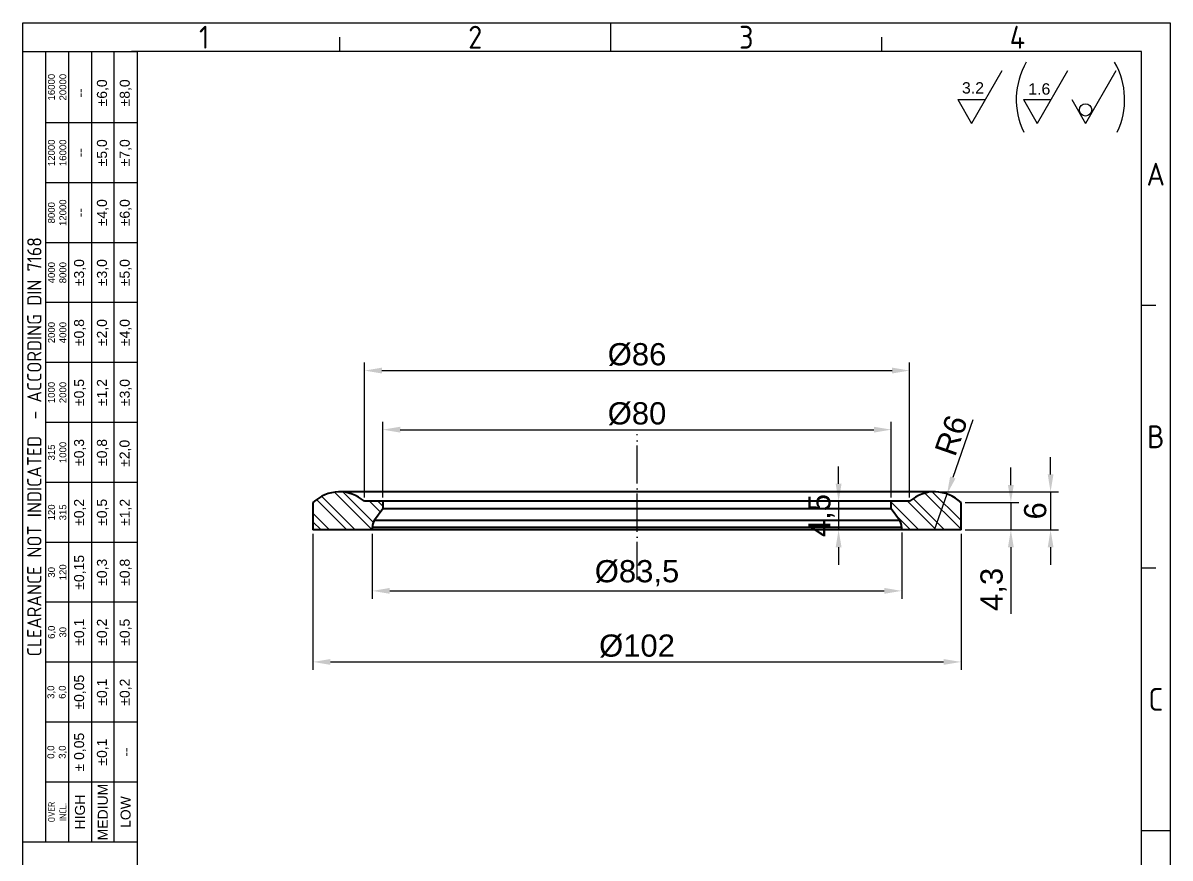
# Model space of a CAD drawing. Header units: millimetres. Extents: x 4510 to 4691, y 1198 to 1451.
# Drawn here: x 4510.4 to 4691.3, y 1319.1 to 1450.8 of the extents above; entities that cross this region are included whole.
import ezdxf
from ezdxf.enums import TextEntityAlignment as Align

# ---------------------------------------------------------------- set-up
doc = ezdxf.new("R2010")
doc.units = ezdxf.units.MM
doc.linetypes.add('ACAD_ISO04W100', pattern=[30, 24, -3, 0, -3])
for name, color, linetype, lineweight in [('AM_0', 7, 'Continuous', 40), ('AM_4', 1, 'ACAD_ISO04W100', 25), ('AM_5', 1, 'Continuous', 25)]:
    doc.layers.add(name, color=color, linetype=linetype, lineweight=lineweight)
doc.styles.add('ACISOTS', font='isocp.shx', dxfattribs={"height": 1})
doc.styles.get("Standard").update_dxf_attribs({"font": 'arial.ttf'})
doc.dimstyles.new('ISO-25', dxfattribs={"dimtxt": 3.5, "dimasz": 2.75, "dimexe": 1.25, "dimexo": 0.625, "dimtad": 1, "dimtxsty": 'Standard', "dimcen": 2.5, "dimadec": 0, "dimazin": 0, "dimtfac": 1, "dimtmove": 0, "dimatfit": 3, "dimfxl": 1, "dimarcsym": 0})

# ---------------------------------------------------------------- blocks, each defined once
blk = doc.blocks.new('*D23')
at = {"layer": 'AM_5', "color": 0, "lineweight": -2, "ltscale": 0.25, "transparency": 16777216}
for p, q in [((4556.17, 1370.25), (4556.17, 1348.8)), ((4658.37, 1370.25), (4658.37, 1348.8)), ((4558.92, 1350.05), (4655.62, 1350.05))]:
    blk.add_line(p, q, dxfattribs=at)
at = {"layer": 'AM_5', "color": 0, "ltscale": 0.25, "transparency": 16777216}
for points in [[(4558.92, 1350.5), (4558.92, 1349.59), (4556.17, 1350.05)], [(4655.62, 1350.5), (4655.62, 1349.59), (4658.37, 1350.05)]]:
    blk.add_solid(points, dxfattribs=at)
at = {"layer": 'Defpoints', "color": 0, "ltscale": 0.25, "transparency": 16777216}
for p in [(4556.17, 1370.88), (4658.37, 1370.88), (4658.37, 1350.05)]:
    blk.add_point(p, dxfattribs=at)
at = {"layer": 'AM_5', "color": 0, "ltscale": 0.25, "transparency": 16777216, "insert": (4607.27, 1352.56), "char_height": 3.5, "attachment_point": 5}
blk.add_mtext('%%c102', dxfattribs=at)
blk = doc.blocks.new('*D24')
at = {"layer": 'AM_5', "color": 0, "lineweight": -2, "ltscale": 0.25, "transparency": 16777216}
for p, q in [((4565.52, 1370.25), (4565.52, 1360)), ((4649.02, 1370.43), (4649.02, 1360)), ((4568.27, 1361.25), (4646.27, 1361.25))]:
    blk.add_line(p, q, dxfattribs=at)
at = {"layer": 'AM_5', "color": 0, "ltscale": 0.25, "transparency": 16777216}
for points in [[(4568.27, 1361.71), (4568.27, 1360.79), (4565.52, 1361.25)], [(4646.27, 1361.71), (4646.27, 1360.79), (4649.02, 1361.25)]]:
    blk.add_solid(points, dxfattribs=at)
at = {"layer": 'Defpoints', "color": 0, "ltscale": 0.25, "transparency": 16777216}
for p in [(4565.52, 1370.88), (4649.02, 1371.05), (4649.02, 1361.25)]:
    blk.add_point(p, dxfattribs=at)
at = {"layer": 'AM_5', "color": 0, "ltscale": 0.25, "transparency": 16777216, "insert": (4607.27, 1364.03), "char_height": 3.5, "attachment_point": 5}
blk.add_mtext('%%c83,5', dxfattribs=at)
blk = doc.blocks.new('*D25')
at = {"layer": 'AM_5', "color": 0, "lineweight": -2, "ltscale": 0.25, "transparency": 16777216}
for p, q in [((4567.17, 1376), (4567.17, 1387.92)), ((4647.37, 1376), (4647.37, 1387.92)), ((4569.92, 1386.67), (4644.62, 1386.67))]:
    blk.add_line(p, q, dxfattribs=at)
at = {"layer": 'AM_5', "color": 0, "ltscale": 0.25, "transparency": 16777216}
for points in [[(4569.92, 1387.13), (4569.92, 1386.21), (4567.17, 1386.67)], [(4644.62, 1387.13), (4644.62, 1386.21), (4647.37, 1386.67)]]:
    blk.add_solid(points, dxfattribs=at)
at = {"layer": 'Defpoints', "color": 0, "ltscale": 0.25, "transparency": 16777216}
for p in [(4647.37, 1386.67), (4567.17, 1375.38), (4647.37, 1375.38)]:
    blk.add_point(p, dxfattribs=at)
at = {"layer": 'AM_5', "color": 0, "ltscale": 0.25, "transparency": 16777216, "insert": (4607.27, 1389.18), "char_height": 3.5, "attachment_point": 5}
blk.add_mtext('%%c80', dxfattribs=at)
blk = doc.blocks.new('*D26')
at = {"layer": 'AM_5', "color": 0, "lineweight": -2, "ltscale": 0.25, "transparency": 16777216}
for p, q in [((4672.49, 1379.61), (4672.49, 1382.36)), ((4654.82, 1376.86), (4673.74, 1376.86)), ((4672.49, 1376.86), (4672.49, 1370.88)), ((4659, 1370.88), (4673.74, 1370.88)), ((4672.49, 1368.13), (4672.49, 1365.38))]:
    blk.add_line(p, q, dxfattribs=at)
at = {"layer": 'AM_5', "color": 0, "ltscale": 0.25, "transparency": 16777216}
for points in [[(4672.04, 1379.61), (4672.95, 1379.61), (4672.49, 1376.86)], [(4672.04, 1368.13), (4672.95, 1368.13), (4672.49, 1370.88)]]:
    blk.add_solid(points, dxfattribs=at)
at = {"layer": 'Defpoints', "color": 0, "ltscale": 0.25, "transparency": 16777216}
for p in [(4654.2, 1376.86), (4658.37, 1370.88), (4672.49, 1370.88)]:
    blk.add_point(p, dxfattribs=at)
at = {"layer": 'AM_5', "color": 0, "ltscale": 0.25, "transparency": 16777216, "insert": (4670.08, 1373.87), "char_height": 3.5, "attachment_point": 5, "rotation": 90}
blk.add_mtext('6', dxfattribs=at)
blk = doc.blocks.new('*D27')
at = {"layer": 'AM_5', "color": 0, "lineweight": -2, "ltscale": 0.25, "transparency": 16777216}
for p, q in [((4666.23, 1377.93), (4666.23, 1380.68)), ((4659, 1375.18), (4667.48, 1375.18)), ((4666.23, 1375.18), (4666.23, 1370.88)), ((4659, 1370.88), (4667.48, 1370.88)), ((4666.23, 1368.13), (4666.23, 1357.61))]:
    blk.add_line(p, q, dxfattribs=at)
at = {"layer": 'AM_5', "color": 0, "ltscale": 0.25, "transparency": 16777216}
for points in [[(4665.77, 1377.93), (4666.68, 1377.93), (4666.23, 1375.18)], [(4665.77, 1368.13), (4666.68, 1368.13), (4666.23, 1370.88)]]:
    blk.add_solid(points, dxfattribs=at)
at = {"layer": 'Defpoints', "color": 0, "ltscale": 0.25, "transparency": 16777216}
for p in [(4658.37, 1375.18), (4658.37, 1370.88), (4666.23, 1370.88)]:
    blk.add_point(p, dxfattribs=at)
at = {"layer": 'AM_5', "color": 0, "ltscale": 0.25, "transparency": 16777216, "insert": (4663.5, 1361.49), "char_height": 3.5, "attachment_point": 5, "rotation": 90}
blk.add_mtext('4,3', dxfattribs=at)
blk = doc.blocks.new('*D28')
at = {"layer": 'AM_5', "color": 0, "lineweight": -2, "ltscale": 0.25, "transparency": 16777216}
for p, q in [((4639.06, 1378.13), (4639.06, 1380.88)), ((4638.44, 1375.38), (4637.81, 1375.38)), ((4639.06, 1375.38), (4639.06, 1370.88)), ((4638.44, 1370.88), (4637.81, 1370.88)), ((4639.06, 1368.13), (4639.06, 1365.38))]:
    blk.add_line(p, q, dxfattribs=at)
at = {"layer": 'AM_5', "color": 0, "ltscale": 0.25, "transparency": 16777216}
for points in [[(4638.6, 1378.13), (4639.52, 1378.13), (4639.06, 1375.38)], [(4638.6, 1368.13), (4639.52, 1368.13), (4639.06, 1370.88)]]:
    blk.add_solid(points, dxfattribs=at)
at = {"layer": 'Defpoints', "color": 0, "ltscale": 0.25, "transparency": 16777216}
for p in [(4639.06, 1375.38), (4639.06, 1370.88), (4639.06, 1370.88)]:
    blk.add_point(p, dxfattribs=at)
at = {"layer": 'AM_5', "color": 0, "ltscale": 0.25, "transparency": 16777216, "insert": (4636.34, 1373.13), "char_height": 3.5, "attachment_point": 5, "rotation": 90}
blk.add_mtext('4,5', dxfattribs=at)
blk = doc.blocks.new('*D29')
at = {"layer": 'AM_5', "color": 0, "lineweight": -2, "ltscale": 0.25, "transparency": 16777216}
for p, q in [((4660.23, 1388.24), (4657.07, 1379.13)), ((4654.2, 1370.86), (4656.17, 1376.53))]:
    blk.add_line(p, q, dxfattribs=at)
at = {"layer": 'AM_5', "color": 0, "ltscale": 0.25, "transparency": 16777216}
blk.add_solid([(4656.64, 1379.28), (4657.5, 1378.98), (4656.17, 1376.53)], dxfattribs=at)
at = {"layer": 'Defpoints', "color": 0, "ltscale": 0.25, "transparency": 16777216}
for p in [(4656.17, 1376.53), (4654.2, 1370.86)]:
    blk.add_point(p, dxfattribs=at)
at = {"layer": 'AM_5', "color": 0, "ltscale": 0.25, "transparency": 16777216, "insert": (4656.82, 1385.77), "char_height": 3.5, "attachment_point": 5, "rotation": 70.8433}
blk.add_mtext('R6', dxfattribs=at)
blk = doc.blocks.new('*D30')
at = {"layer": 'AM_5', "color": 0, "lineweight": -2, "ltscale": 0.25, "transparency": 16777216}
for p, q in [((4564.3, 1376), (4564.3, 1397.24)), ((4650.24, 1376), (4650.24, 1397.24)), ((4567.05, 1395.99), (4647.49, 1395.99))]:
    blk.add_line(p, q, dxfattribs=at)
at = {"layer": 'AM_5', "color": 0, "ltscale": 0.25, "transparency": 16777216}
for points in [[(4567.05, 1396.45), (4567.05, 1395.53), (4564.3, 1395.99)], [(4647.49, 1396.45), (4647.49, 1395.53), (4650.24, 1395.99)]]:
    blk.add_solid(points, dxfattribs=at)
at = {"layer": 'Defpoints', "color": 0, "ltscale": 0.25, "transparency": 16777216}
for p in [(4650.24, 1395.99), (4564.3, 1375.38), (4650.24, 1375.38)]:
    blk.add_point(p, dxfattribs=at)
at = {"layer": 'AM_5', "color": 0, "ltscale": 0.25, "transparency": 16777216, "insert": (4607.27, 1398.5), "char_height": 3.5, "attachment_point": 5}
blk.add_mtext('%%c86', dxfattribs=at)

msp = doc.modelspace()

# ---------------------------------------------------------------- hatches: boundary and pattern name
at = {"layer": 'AM_5', "ltscale": 0.25}
h = msp.add_hatch(dxfattribs=at)
h.set_pattern_fill('ANSI32', color=256, scale=0.3, angle=90)
h.paths.add_polyline_path([(4567.171, 1374.175), (4567.171, 1375.375), (4564.3, 1375.375, 0.3904996), (4556.171, 1375.175), (4556.171, 1370.875), (4565.521, 1370.875), (4565.521, 1371.232, -0.1568432), (4565.896, 1372.398)])
h.paths.add_polyline_path([(4658.371, 1375.175, 0.3904996), (4650.241, 1375.375), (4647.371, 1375.375), (4647.371, 1374.175), (4648.646, 1372.398, -0.1568432), (4649.021, 1371.232), (4649.021, 1370.875), (4658.371, 1370.875)])

# ---------------------------------------------------------------- linework, layer by layer
at = {"color": 135, "lineweight": 25}
for p, q in [((4510.431, 1197.901), (4510.431, 1450.801)), ((4510.431, 1450.801), (4691.331, 1450.801)), ((4603.131, 1446.301), (4603.131, 1450.801)), ((4691.331, 1450.801), (4691.331, 1197.901)), ((4560.381, 1446.301), (4560.381, 1448.551)), ((4645.881, 1446.301), (4645.881, 1448.551)), ((4514.031, 1321.651), (4514.031, 1446.301)), ((4517.631, 1446.301), (4517.631, 1321.651)), ((4521.231, 1446.301), (4521.231, 1321.651)), ((4524.831, 1321.651), (4524.831, 1446.301)), ((4528.431, 1435.051), (4514.031, 1435.051)), ((4528.431, 1425.601), (4514.031, 1425.601)), ((4528.431, 1416.151), (4514.031, 1416.151)), ((4528.431, 1406.701), (4514.031, 1406.701)), ((4689.081, 1406.251), (4686.831, 1406.251)), ((4528.431, 1397.251), (4514.031, 1397.251)), ((4528.431, 1387.801), (4514.031, 1387.801)), ((4528.431, 1378.351), (4514.031, 1378.351)), ((4528.431, 1368.901), (4514.031, 1368.901)), ((4689.081, 1364.851), (4686.831, 1364.851)), ((4528.431, 1359.451), (4514.031, 1359.451)), ((4528.431, 1350.001), (4514.031, 1350.001)), ((4528.431, 1340.551), (4514.031, 1340.551)), ((4528.431, 1331.101), (4514.031, 1331.101)), ((4686.831, 1323.451), (4691.331, 1323.451))]:
    msp.add_line(p, q, dxfattribs=at)
for p, q in [((4686.831, 1446.301), (4527.531, 1446.301)), ((4528.431, 1446.301), (4528.431, 1202.401)), ((4686.831, 1202.401), (4686.831, 1446.301))]:
    msp.add_line(p, q)
msp.add_lwpolyline([(4528.431, 1446.301), (4528.431, 1321.651), (4510.431, 1321.651), (4510.431, 1446.301)], close=True, dxfattribs=at)
at = {"layer": 'AM_0'}
for p, q in [((4654.197, 1376.864), (4560.344, 1376.864)), ((4556.171, 1375.175), (4556.171, 1370.875)), ((4650.241, 1375.375), (4564.3, 1375.375)), ((4567.171, 1375.375), (4567.171, 1374.175)), ((4647.371, 1374.175), (4647.371, 1375.375)), ((4658.371, 1370.875), (4658.371, 1375.175)), ((4567.171, 1374.175), (4565.896, 1372.398)), ((4647.371, 1374.175), (4567.171, 1374.175)), ((4648.646, 1372.398), (4647.371, 1374.175)), ((4565.521, 1371.232), (4565.521, 1370.875)), ((4649.018, 1371.232), (4565.524, 1371.232)), ((4565.896, 1372.398), (4648.646, 1372.398)), ((4649.021, 1370.875), (4649.021, 1371.232)), ((4658.371, 1370.875), (4556.171, 1370.875))]:
    msp.add_line(p, q, dxfattribs=at)
for centre, radius, start, end in [((4560.344, 1370.864), 6, 48.74805, 134.07054), ((4654.197, 1370.864), 6, 45.92946, 131.25195), ((4567.521, 1371.232), 2, 144.34467, 180), ((4647.021, 1371.232), 2, 0, 35.65533)]:
    msp.add_arc(centre, radius, start, end, dxfattribs=at)
at = {"layer": 'AM_4', "ltscale": 0.25}
msp.add_line((4607.271, 1362.981), (4607.271, 1385.958), dxfattribs=at)
at = {"layer": 'AM_5'}
for p, q in [((4664.803, 1443.246), (4660.018, 1434.957)), ((4675.167, 1443.246), (4670.381, 1434.957)), ((4682.787, 1443.246), (4678.001, 1434.957)), ((4657.843, 1438.725), (4662.193, 1438.725)), ((4657.843, 1438.725), (4660.018, 1434.957)), ((4668.206, 1438.725), (4672.556, 1438.725)), ((4668.206, 1438.725), (4670.381, 1434.957)), ((4675.826, 1438.725), (4678.001, 1434.957))]:
    msp.add_line(p, q, dxfattribs=at)
msp.add_circle((4678.01, 1437.092), 0.965, dxfattribs=at)
for centre, start, end in [((4678.788, 1438.716), 149.81687, 205.95777), ((4672.456, 1438.716), 334.04223, 30.18313)]:
    msp.add_arc(centre, 11.714, start, end, dxfattribs=at)

# ---------------------------------------------------------------- texts
at = {"color": 135, "lineweight": 25, "style": 'ACISOTS'}
for s, p in [('1', (4539.006, 1448.551)), ('2', (4581.756, 1448.551)), ('3', (4624.506, 1448.551)), ('4', (4667.256, 1448.551)), ('A', (4689.081, 1426.951)), ('B', (4689.081, 1385.551)), ('C', (4689.081, 1344.151))]:
    msp.add_text(s, height=3.6, dxfattribs=at).set_placement(p, align=Align.MIDDLE)
at = {"color": 135, "lineweight": 25, "attachment_point": 5, "rotation": 90}
for s, insert, char_height, width in [('16000\\P20000', (4515.831, 1440.676), 1.08, 11.25), ('±6,0', (4523.031, 1439.776), 1.575, 9.45), ('±8,0', (4526.631, 1439.776), 1.575, 9.45), ('--', (4519.431, 1439.776), 1.575, 9.45), ('12000\\P16000', (4515.831, 1430.326), 1.08, 9.45), ('--', (4519.431, 1430.326), 1.575, 9.45), ('±5,0', (4523.031, 1430.326), 1.575, 9.45), ('±7,0', (4526.631, 1430.326), 1.575, 9.45), ('8000\\P12000', (4515.831, 1420.876), 1.08, 9.45), ('±4,0', (4523.031, 1420.876), 1.575, 9.45), ('±6,0', (4526.631, 1420.876), 1.575, 9.45), ('--', (4519.431, 1420.876), 1.575, 9.45), ('{\\Fisocp.shx|c0;CLEARANCE NOT INDICATED  - ACCORDING DIN 7168}', (4512.231, 1383.976), 2.25, 124.65), ('4000\\P8000', (4515.831, 1411.426), 1.08, 9.45), ('±3,0', (4519.431, 1411.426), 1.575, 9.45), ('±3,0', (4523.031, 1411.426), 1.575, 9.45), ('±5,0', (4526.631, 1411.426), 1.575, 9.45), ('±0,8', (4519.431, 1401.976), 1.575, 9.45), ('±2,0', (4523.031, 1401.976), 1.575, 9.45), ('±4,0', (4526.631, 1401.976), 1.575, 9.45), ('2000\\P4000', (4515.831, 1401.976), 1.08, 9.45), ('1000\\P2000', (4515.831, 1392.526), 1.08, 9.45), ('±0,5', (4519.431, 1392.526), 1.575, 9.45), ('±1,2', (4523.031, 1392.526), 1.575, 9.45), ('±3,0', (4526.631, 1392.526), 1.575, 9.45), ('315\\P1000', (4515.831, 1383.076), 1.08, 9.45), ('±0,3', (4519.431, 1383.076), 1.575, 9.45), ('±0,8', (4523.031, 1383.076), 1.575, 9.45), ('±2,0', (4526.601, 1382.935), 1.575, 9.45), ('±0,2', (4519.431, 1373.626), 1.575, 9.45), ('±0,5', (4523.031, 1373.626), 1.575, 9.45), ('±1,2', (4526.631, 1373.626), 1.575, 9.45), ('120\\P315', (4515.831, 1373.626), 1.08, 9.45), ('±0,15', (4519.431, 1364.176), 1.575, 9.45), ('±0,3', (4523.031, 1364.176), 1.575, 9.45), ('±0,8', (4526.631, 1364.176), 1.575, 9.45), ('30\\P120', (4515.831, 1364.176), 1.08, 9.45), ('±0,1', (4519.431, 1354.726), 1.575, 9.45), ('±0,5', (4526.631, 1354.726), 1.575, 9.45), ('6,0\\P30', (4515.831, 1354.726), 1.08, 9.45), ('±0,2', (4523.031, 1354.726), 1.575, 9.45), ('±0,05', (4519.431, 1345.276), 1.575, 9.45), ('3,0\\P6,0', (4515.831, 1345.276), 1.08, 9.45), ('±0,1', (4523.031, 1345.276), 1.575, 9.45), ('±0,2', (4526.631, 1345.276), 1.575, 9.45), ('± 0,05', (4519.431, 1335.826), 1.575, 9.45), ('\\pt4.79529;±0,1', (4523.031, 1335.826), 1.575, 9.45), ('0,0\\P3,0', (4515.831, 1335.826), 1.08, 9.45), ('--', (4526.631, 1335.826), 1.575, 9.45), ('MEDIUM', (4523.031, 1326.376), 1.575, 9.45), ('{\\Fisocp.shx|c0;OVER\\PINCL.}', (4515.831, 1326.376), 1.08, 9.45), ('HIGH', (4519.431, 1326.376), 1.575, 9.45), ('LOW', (4526.631, 1326.376), 1.575, 9.45)]:
    msp.add_mtext(s, dxfattribs=dict(at, insert=insert, char_height=char_height, width=width))
at = {"layer": 'AM_5', "char_height": 1.7903, "attachment_point": 1}
for s, insert in [('3.2', (4658.515, 1441.46)), ('1.6', (4668.972, 1441.287))]:
    msp.add_mtext_dynamic_manual_height_columns(s, width=18.23779, gutter_width=12.5, heights=[0], dxfattribs=dict(at, insert=insert))

# ---------------------------------------------------------------- dimensions: what is measured, and where the dimension line sits
at = {"layer": 'AM_5', "ltscale": 0.25}
for base, p1, p2, text, picture, middle in [((4650.241, 1395.989), (4564.3, 1375.375), (4650.241, 1375.375), '%%c86', '*D30', (4607.271, 1398.499)), ((4647.371, 1386.673), (4567.171, 1375.375), (4647.371, 1375.375), '%%c80', '*D25', (4607.271, 1389.183)), ((4658.371, 1350.046), (4556.171, 1370.875), (4658.371, 1370.875), '%%c102', '*D23', (4607.271, 1352.556)), ((4649.021, 1361.247), (4565.521, 1370.875), (4649.021, 1371.054), '%%c83,5', '*D24', (4607.271, 1364.033))]:
    dim = msp.add_linear_dim(base=base, p1=p1, p2=p2, text=text, dimstyle='ISO-25', dxfattribs=at)
    dim.commit()
    dim.dimension.update_dxf_attribs({"geometry": picture, "text_midpoint": middle})
dim = msp.add_radius_dim(center=(4654.197, 1370.864), mpoint=(4656.166, 1376.532), dimstyle='ISO-25', dxfattribs=at)
dim.commit()
dim.dimension.update_dxf_attribs({"geometry": '*D29', "text_midpoint": (4656.824, 1385.774)})
dim = msp.add_linear_dim(base=(4672.494, 1370.875), p1=(4654.197, 1376.864), p2=(4658.371, 1370.875), angle=90, text='6', dimstyle='ISO-25', dxfattribs=at)
dim.commit()
dim.dimension.update_dxf_attribs({"geometry": '*D26', "text_midpoint": (4670.082, 1373.87)})
dim = msp.add_linear_dim(base=(4639.062, 1370.875), p1=(4639.062, 1375.375), p2=(4639.062, 1370.875), angle=90, dimstyle='ISO-25', dxfattribs=at)
dim.commit()
dim.dimension.update_dxf_attribs({"geometry": '*D28', "text_midpoint": (4639.062, 1373.125), "dimtype": 160})
dim = msp.add_linear_dim(base=(4666.226, 1370.875), p1=(4658.371, 1375.175), p2=(4658.371, 1370.875), angle=90, dimstyle='ISO-25', dxfattribs=at)
dim.commit()
dim.dimension.update_dxf_attribs({"geometry": '*D27', "text_midpoint": (4663.498, 1361.494)})

doc.saveas('drawing.dxf')
